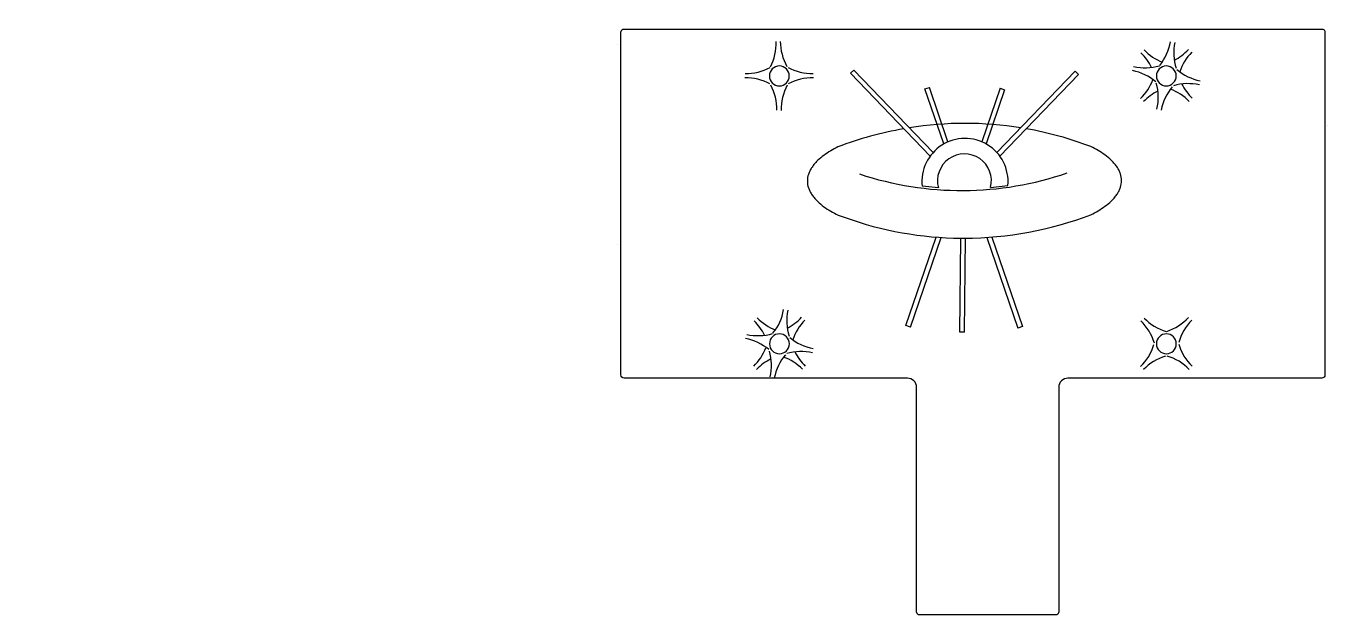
# Model space of a CAD drawing. Header units: millimetres. Extents: x 0 to 210, y -95 to 0.
import ezdxf

# ---------------------------------------------------------------- set-up
doc = ezdxf.new("R2010")
doc.units = ezdxf.units.MM
doc.header["$MEASUREMENT"] = 0
doc.layers.add('Quasar', color=2, linetype='Continuous', lineweight=25)
doc.layers.add('Top Plate', color=3, linetype='Continuous', lineweight=25)

msp = doc.modelspace()

# ---------------------------------------------------------------- linework, layer by layer
at = {"layer": 'Quasar'}
for p, q in [((141.63, -48.19), (146.51, -33.97)), ((142.34, -48.44), (147.28, -34.03)), ((150.29, -49.28), (150.45, -34.25)), ((151.04, -49.29), (151.2, -34.14)), ((154.66, -34.01), (159.66, -48.6)), ((155.44, -33.95), (160.37, -48.35)), ((142.34, -48.44), (141.63, -48.19)), ((151.04, -49.29), (150.29, -49.28)), ((160.37, -48.35), (159.66, -48.6))]:
    msp.add_line(p, q, dxfattribs=at)
at = {"layer": 'Quasar', "flags": 128}
for points in [[(141.27, -16.53, 0.048243), (130.68, -19.46, 0.052009), (128.42, -20.82, 0.03836), (127.41, -21.66, 0.033253), (126.82, -22.29, 0.031656), (126.43, -22.83, 0.032784), (126.15, -23.33, 0.039035), (125.93, -23.87, 0.079455), (125.76, -24.94, 0.079455), (125.93, -26.02, 0.039035), (126.15, -26.56, 0.032784), (126.44, -27.06, 0.031656), (126.83, -27.6, 0.033253), (127.42, -28.23, 0.03836), (128.43, -29.07, 0.052009), (130.7, -30.41, 0.083615), (149.29, -34.12, 0.007752), (151.06, -34.14, 0.091427), (171.4, -30.36, 0.052009), (173.66, -29, 0.03836), (174.67, -28.16, 0.033253), (175.26, -27.53, 0.031656), (175.65, -26.99, 0.032784), (175.94, -26.49, 0.039035), (176.15, -25.95, 0.079455), (176.32, -24.88, 0.079455), (176.15, -23.8, 0.039035), (175.93, -23.26, 0.032784), (175.65, -22.76, 0.031656), (175.25, -22.22, 0.033253), (174.66, -21.59, 0.03836), (173.65, -20.75, 0.052009), (171.39, -19.41, 0.047368), (160.99, -16.53)], [(160.09, -16.38, 0.079841), (142.17, -16.38)]]:
    msp.add_lwpolyline(points, format="xyb", dxfattribs=at)
at = {"layer": 'Quasar'}
for centre, radius, start, end in [((0, 0), 0, 0, 0), ((0, 0), 0, 0, 0), ((112.47, -2.84), 8.25, 333.0731, 2.2758), ((129.65, -2.42), 8.25, 180.3186, 209.5213), ((186, 2.01), 8.41, 224.1633, 248.3491), ((176.07, -1.14), 8.25, 321.0731, 350.2758), ((192.97, -4.3), 8.25, 168.3186, 197.5213), ((181.04, 1.84), 8.25, 297.1269, 317.2758), ((173.72, -10.25), 8.25, 25.8504, 45.9786), ((193.11, -9.72), 7.77, 134.867, 162.5476), ((115.84, -16.57), 8.25, 61.7759, 90.9786), ((115.88, 0.62), 8.25, 269.0214, 298.2241), ((126.55, 0.6), 8.25, 241.7759, 270.9786), ((126.58, -16.59), 8.25, 89.0214, 118.2241), ((176.51, -15.27), 8.25, 49.7759, 78.9786), ((180.12, 1.53), 8.25, 257.0214, 286.2241), ((190.55, -0.71), 8.25, 229.7759, 258.9786), ((112.59, -13.41), 8.25, 359.0214, 28.2241), ((129.78, -13.44), 8.25, 151.7759, 180.9786), ((173.74, -5.79), 8.14, 313.9417, 339.3844), ((185.78, -17.89), 8.25, 115.9142, 135.9786), ((173.99, -11.5), 8.25, 347.0214, 16.2241), ((190.8, -15.11), 8.25, 139.7759, 168.9786), ((181.5, -17.6), 7.92, 43.7152, 70.1148), ((187.01, -17.52), 8.25, 77.0214, 106.2241), ((193.42, -5.68), 8.25, 206.2672, 225.9786), ((150.61, 25.81), 52.28, 251.6462, 288.9491), ((113.8, -44.25), 8.25, 321.0731, 350.2758), ((130.7, -47.41), 8.25, 168.3186, 197.5213), ((111.45, -53.36), 8.25, 25.8504, 45.9786), ((123.73, -41.1), 8.41, 224.1633, 248.3491), ((118.77, -41.27), 8.25, 297.1269, 317.2758), ((130.84, -52.83), 7.77, 134.867, 162.5476), ((173.71, -53.39), 8.25, 16.7759, 45.9786), ((173.71, -53.39), 8.25, 16.7759, 45.9786), ((185.89, -41.26), 8.25, 224.0214, 253.2241), ((185.89, -41.26), 8.25, 224.0214, 253.2241), ((181.04, -41.3), 8.25, 288.0731, 317.2758), ((181.04, -41.3), 8.25, 288.0731, 317.2758), ((193.48, -53.15), 8.25, 135.3186, 164.5213), ((193.48, -53.15), 8.25, 135.3186, 164.5213), ((114.24, -58.38), 8.25, 49.7759, 78.9786), ((117.85, -41.58), 8.25, 257.0214, 286.2241), ((128.28, -43.82), 8.25, 229.7759, 258.9786), ((111.47, -48.9), 8.14, 313.9417, 339.3844), ((111.72, -54.61), 8.25, 347.0214, 16.2241), ((124.74, -60.63), 8.25, 77.0214, 106.2241), ((173.65, -48.86), 8.25, 314.0214, 343.2241), ((173.65, -48.86), 8.25, 314.0214, 343.2241), ((193.42, -48.82), 8.25, 196.7759, 225.9786), ((193.42, -48.82), 8.25, 196.7759, 225.9786), ((123.51, -61), 8.25, 115.9142, 135.9786), ((128.53, -58.22), 8.25, 139.7759, 168.9786), ((119.23, -60.71), 7.92, 43.7152, 70.1148), ((131.15, -48.79), 8.25, 206.2672, 225.9786), ((185.78, -61.03), 8.25, 106.7759, 135.9786), ((185.78, -61.03), 8.25, 106.7759, 135.9786), ((181.29, -61), 8.25, 44.0214, 73.2241), ((181.29, -61), 8.25, 44.0214, 73.2241)]:
    msp.add_arc(centre, radius, start, end, dxfattribs=at)
at = {"layer": 'Top Plate'}
for p, q in [((132.68, -7.6), (133.22, -7.08)), ((145.51, -20.93), (132.68, -7.6)), ((145.98, -20.34), (133.22, -7.08)), ((168.87, -7.26), (156.27, -20.35)), ((169.41, -7.79), (156.74, -20.94)), ((168.87, -7.26), (169.41, -7.79)), ((144.68, -10.12), (145.39, -9.87)), ((147.71, -18.98), (144.68, -10.12)), ((148.39, -18.64), (145.39, -9.87)), ((156.78, -10.02), (153.83, -18.63)), ((157.49, -10.26), (154.51, -18.96)), ((156.78, -10.02), (157.49, -10.26)), ((146.86, -26.04), (144.25, -25.78)), ((155.25, -25.97), (158.03, -25.64))]:
    msp.add_line(p, q, dxfattribs=at)
at = {"layer": 'Top Plate', "flags": 128}
msp.add_lwpolyline([(114.3, -56.68), (96.25, -56.68, -0.414214), (95.73, -56.15), (95.73, -1, -0.414214), (96.25, -0.48), (208.55, -0.48, -0.414214), (209.07, -1), (209.07, -56.15, -0.414214), (208.55, -56.68), (167.69, -56.68, 0.414214), (166.21, -58.15), (166.21, -94.25, -0.414214), (165.69, -94.78), (143.87, -94.78, -0.414214), (143.35, -94.25), (143.35, -58.15, 0.414214), (141.87, -56.68)], format="xyb", close=True, dxfattribs=at)
for points in [[(95.25, -3.02), (95.25, -3.02)], [(209.55, -16.02), (209.55, -16.02)], [(95.25, -35.08), (95.25, -35.08)]]:
    msp.add_lwpolyline(points, close=True, dxfattribs=at)
for points in [[(119.65, -8.03, 1), (122.85, -8.03, 1), (119.65, -8.03)], [(181.93, -8.03, 1), (185.13, -8.03, 1), (181.93, -8.03)], [(119.66, -51.14, 1), (122.86, -51.14, 1), (119.66, -51.14)], [(181.94, -51.14, 1), (185.14, -51.14, 1), (181.94, -51.14)]]:
    msp.add_lwpolyline(points, format="xyb", dxfattribs=at)
at = {"layer": 'Top Plate'}
for centre, radius, start, end in [((151.13, -25.01), 6.93, 354.7318, 186.4372), ((151.04, -24.91), 4.34, 345.8833, 195.0857)]:
    msp.add_arc(centre, radius, start, end, dxfattribs=at)

doc.saveas('drawing.dxf')
